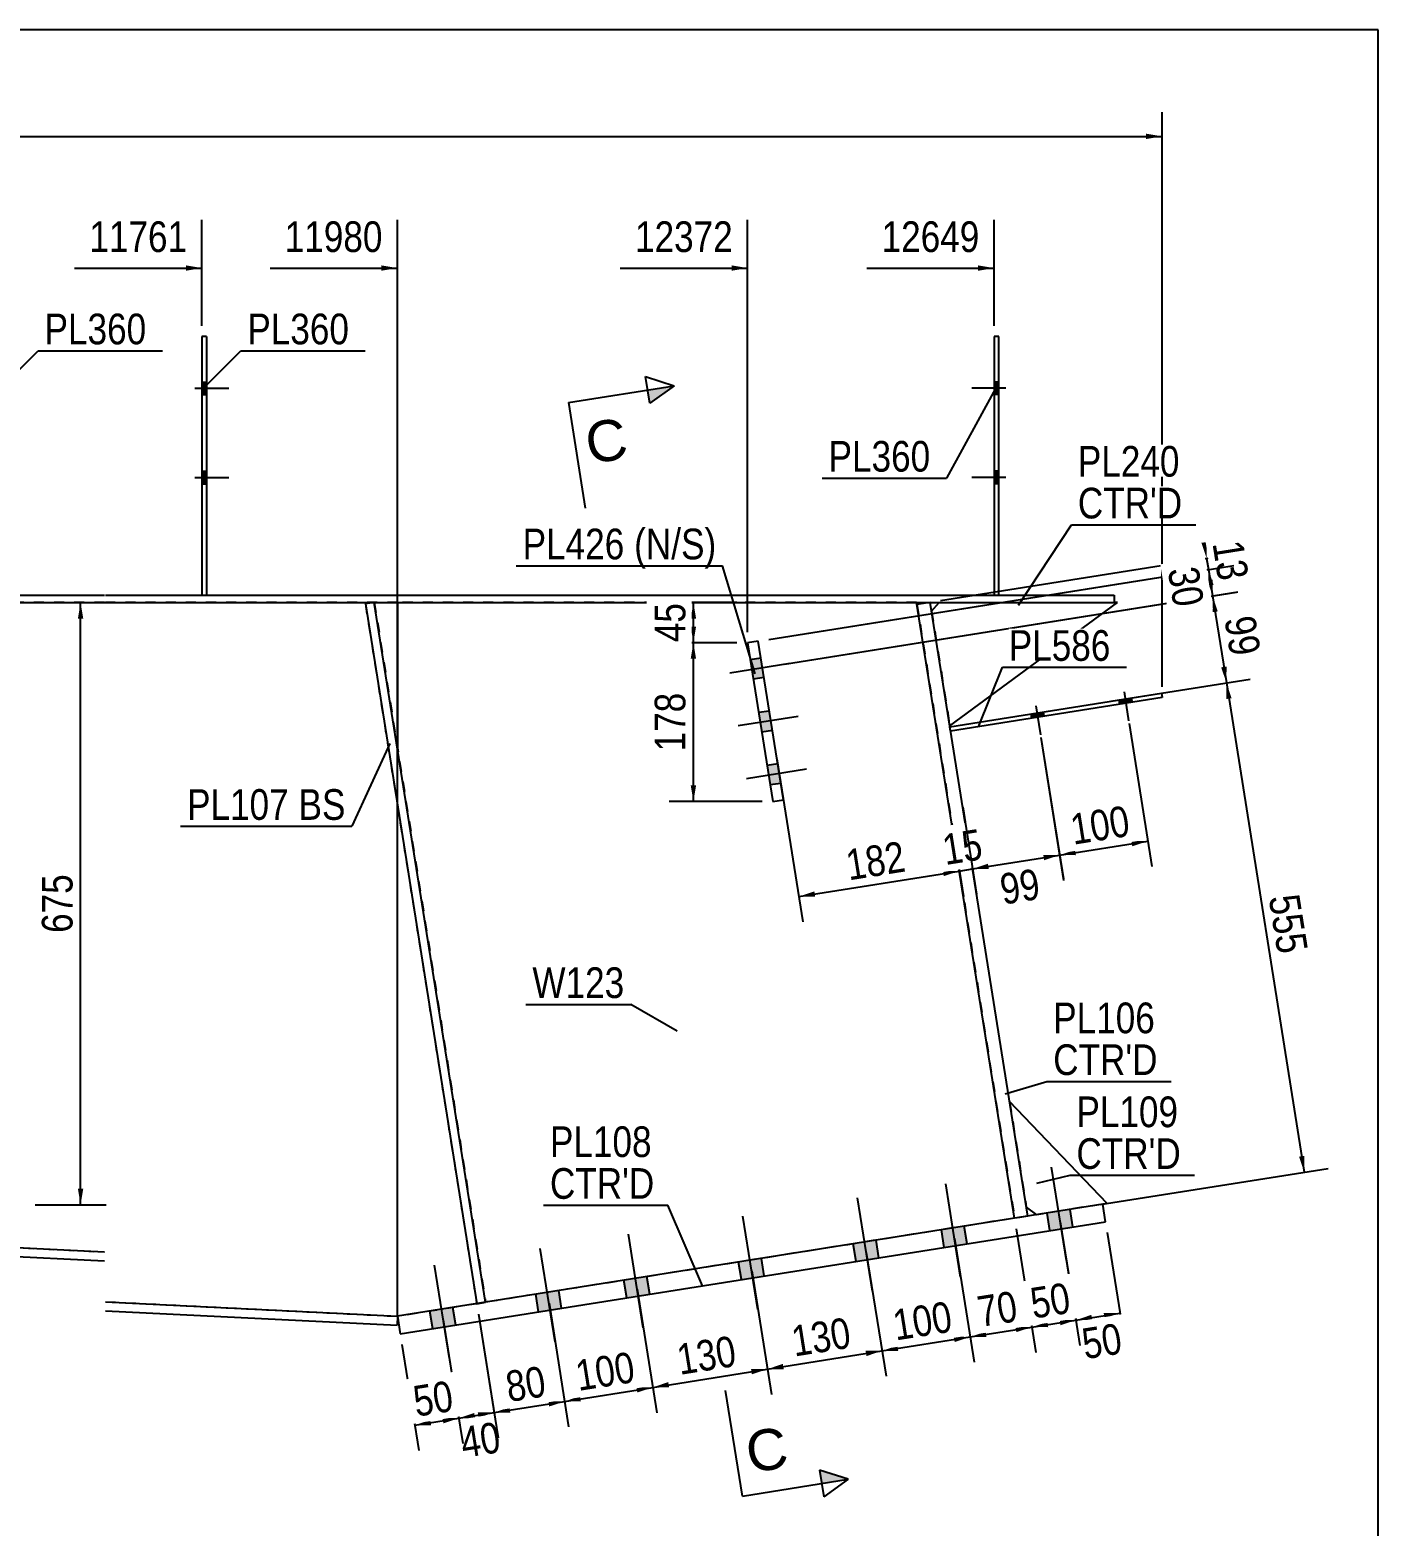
# Model space of a CAD drawing. Header units: millimetres. Extents: x -1026 to -624, y -190 to 87.
# Drawn here: x -749.4 to -623.5, y -52.9 to 86.8 of the extents above; entities that cross this region are included whole.
import ezdxf

# ---------------------------------------------------------------- set-up
doc = ezdxf.new("R2010")
doc.units = ezdxf.units.MM
doc.linetypes.add('DXK_LINE_DOT1', pattern=[1.8814, 0.9407, -0.9407])
doc.styles.add('Arial', font='ARIAL.TTF', dxfattribs={"height": 0.2})
doc.styles.add('Arial Narrow', font='ARIALN.TTF', dxfattribs={"height": 0.2})

# ---------------------------------------------------------------- blocks, each defined once
blk = doc.blocks.new('Unknown-624476444-1210')
at = {"color": 5, "linetype": 'Continuous'}
for p, q in [((-623.51, 86.8), (-1023.51, 86.8)), ((-623.51, -190.2), (-623.51, 86.8))]:
    blk.add_line(p, q, dxfattribs=at)
blk = doc.blocks.new('Part-624476444-1689 - 1666')
at = {"color": 2, "linetype": 'Continuous'}
for p, q in [((-769.68, 34), (-761.34, 34)), ((-769.68, 34), (-769.68, 33.33)), ((-761.24, 34), (-742.41, 34)), ((-742.31, 34), (-648.14, 34)), ((-648.14, 34), (-648.14, 33.33)), ((-769.68, 33.33), (-761.34, 33.33)), ((-761.24, 33.33), (-742.41, 33.33)), ((-742.31, 33.33), (-648.14, 33.33))]:
    blk.add_line(p, q, dxfattribs=at)
blk = doc.blocks.new('Part-624476444-2057 - 1666')
at = {"color": 2, "linetype": 'Continuous'}
for p, q in [((-732.89, 58.17), (-733.31, 58.17)), ((-733.31, 58.17), (-733.31, 34)), ((-732.89, 58.17), (-732.89, 34))]:
    blk.add_line(p, q, dxfattribs=at)
at = {"color": 7, "linetype": 'DXK_LINE_DOT1'}
blk.add_line((-733.31, 34), (-732.89, 34), dxfattribs=at)
blk = doc.blocks.new('Part-624476444-1738 - 1666')
at = {"color": 2, "linetype": 'Continuous'}
for p, q in [((-796.03, 33.33), (-796.03, -20.83)), ((-715.06, 33.33), (-715.06, 19.73)), ((-715.06, -33.33), (-715.06, 14.42))]:
    blk.add_line(p, q, dxfattribs=at)
at = {"color": 7, "linetype": 'DXK_LINE_DOT1'}
for p, q in [((-778.11, 33.33), (-796.03, 33.33)), ((-761.34, 33.33), (-778.01, 33.33)), ((-742.41, 33.33), (-761.24, 33.33)), ((-715.06, 33.33), (-742.31, 33.33)), ((-715.06, 14.42), (-715.06, 33.33)), ((-796.03, -20.83), (-778.11, -21.73)), ((-778.01, -22.84), (-761.34, -23.67)), ((-761.24, -26.38), (-742.41, -27.32)), ((-742.31, -31.97), (-715.06, -33.33))]:
    blk.add_line(p, q, dxfattribs=at)
blk = doc.blocks.new('Part-624476444-2052 - 1666')
at = {"color": 2, "linetype": 'Continuous'}
for p, q in [((-658.93, 58.17), (-659.35, 58.17)), ((-659.35, 58.17), (-659.35, 34)), ((-658.93, 34), (-658.93, 58.17))]:
    blk.add_line(p, q, dxfattribs=at)
at = {"color": 7, "linetype": 'DXK_LINE_DOT1'}
blk.add_line((-659.35, 34), (-658.93, 34), dxfattribs=at)
blk = doc.blocks.new('Part-624476444-1809 - 1666')
at = {"color": 2, "linetype": 'Continuous'}
for p, q in [((-804.48, -20.83), (-812.82, -20.83)), ((-812.82, -20.83), (-812.82, -21.67)), ((-796.03, -20.83), (-804.38, -20.83)), ((-796.03, -20.83), (-778.11, -21.73)), ((-812.82, -21.67), (-804.48, -21.67)), ((-804.38, -21.67), (-796.05, -21.67)), ((-796.05, -21.67), (-778.11, -22.56)), ((-778.01, -22.84), (-761.34, -23.67)), ((-778.01, -23.67), (-761.34, -24.51)), ((-761.24, -26.38), (-742.41, -27.32)), ((-761.24, -27.21), (-742.41, -28.16)), ((-742.31, -31.97), (-715.06, -33.33)), ((-742.31, -32.81), (-715.1, -34.17)), ((-715.06, -33.33), (-715.1, -34.17))]:
    blk.add_line(p, q, dxfattribs=at)
blk = doc.blocks.new('Part-624476444-2133 - 1666')
at = {"color": 2, "linetype": 'Continuous'}
for p, q in [((-681.38, 29.72), (-682.37, 29.57)), ((-682.37, 29.57), (-680.01, 14.75)), ((-679.02, 14.91), (-681.38, 29.72)), ((-680.01, 14.75), (-679.02, 14.91))]:
    blk.add_line(p, q, dxfattribs=at)
blk = doc.blocks.new('Part-624476444-1884 - 1666')
at = {"color": 2, "linetype": 'Continuous'}
for p, q in [((-666.57, 33.17), (-665.53, 33.33)), ((-657.45, -24.17), (-666.57, 33.17)), ((-656.22, -23.98), (-665.33, 33.33))]:
    blk.add_line(p, q, dxfattribs=at)
at = {"color": 7, "linetype": 'DXK_LINE_DOT1'}
for p, q in [((-665.53, 33.33), (-665.34, 33.37)), ((-665.34, 33.37), (-665.33, 33.33)), ((-656.22, -23.98), (-657.45, -24.17))]:
    blk.add_line(p, q, dxfattribs=at)
blk = doc.blocks.new('Part-624476444-1906 - 1666')
at = {"color": 2, "linetype": 'Continuous'}
for p, q in [((-717.22, 33.33), (-718.05, 33.2)), ((-718.05, 33.2), (-707.65, -32.16)), ((-706.83, -32.02), (-717.22, 33.33))]:
    blk.add_line(p, q, dxfattribs=at)
at = {"color": 7, "linetype": 'DXK_LINE_DOT1'}
blk.add_line((-707.65, -32.16), (-706.83, -32.02), dxfattribs=at)
blk = doc.blocks.new('Part-624476444-1928 - 1666')
at = {"color": 7, "linetype": 'DXK_LINE_DOT1'}
for p, q in [((-717.22, 33.33), (-718.05, 33.2)), ((-718.05, 33.2), (-707.65, -32.16)), ((-717.22, 33.33), (-706.83, -32.02))]:
    blk.add_line(p, q, dxfattribs=at)
blk = doc.blocks.new('Part-624476444-1957 - 1666')
at = {"color": 2, "linetype": 'Continuous'}
for p, q in [((-665.2, 32.51), (-664.5, 33.33)), ((-663.5, 21.81), (-647.83, 33.33)), ((-647.83, 33.33), (-648.14, 33.33))]:
    blk.add_line(p, q, dxfattribs=at)
at = {"color": 7, "linetype": 'DXK_LINE_DOT1'}
for p, q in [((-665.2, 32.51), (-663.5, 21.81)), ((-664.5, 33.33), (-648.14, 33.33))]:
    blk.add_line(p, q, dxfattribs=at)
blk = doc.blocks.new('Part-624476444-2111 - 1666')
at = {"color": 2, "linetype": 'Continuous'}
for p, q in [((-663.48, 21.72), (-643.73, 24.86)), ((-643.67, 24.45), (-663.42, 21.31)), ((-643.73, 24.86), (-643.67, 24.45))]:
    blk.add_line(p, q, dxfattribs=at)
at = {"color": 7, "linetype": 'DXK_LINE_DOT1'}
blk.add_line((-663.42, 21.31), (-663.48, 21.72), dxfattribs=at)
blk = doc.blocks.new('Part-624476444-1986 - 1666')
at = {"color": 2, "linetype": 'Continuous'}
for p, q in [((-649.22, -22.86), (-715.06, -33.33)), ((-648.96, -24.51), (-649.22, -22.86)), ((-714.8, -34.98), (-648.96, -24.51)), ((-715.06, -33.33), (-714.8, -34.98))]:
    blk.add_line(p, q, dxfattribs=at)
blk = doc.blocks.new('Part-624476444-2015 - 1666')
at = {"color": 2, "linetype": 'Continuous'}
for p, q in [((-648.81, -22.8), (-657.92, -13.28)), ((-656.35, -23.15), (-655.39, -23.85)), ((-648.81, -22.8), (-649.22, -22.86))]:
    blk.add_line(p, q, dxfattribs=at)
at = {"color": 7, "linetype": 'DXK_LINE_DOT1'}
for p, q in [((-657.92, -13.28), (-656.35, -23.15)), ((-649.22, -22.86), (-655.39, -23.85))]:
    blk.add_line(p, q, dxfattribs=at)
blk = doc.blocks.new('Part-624476444-2295 - 1666')
at = {"color": 2, "linetype": 'Continuous'}
for p, q in [((-715.06, 33.33), (-715.06, 19.73)), ((-666.57, 33.17), (-666.6, 33.33)), ((-715.06, -33.33), (-715.06, 14.42))]:
    blk.add_line(p, q, dxfattribs=at)
at = {"color": 7, "linetype": 'DXK_LINE_DOT1'}
for p, q in [((-666.6, 33.33), (-715.06, 33.33)), ((-666.57, 33.17), (-657.45, -24.17)), ((-657.45, -24.17), (-706.83, -32.02)), ((-707.65, -32.16), (-715.06, -33.33))]:
    blk.add_line(p, q, dxfattribs=at)
blk = doc.blocks.new('Bolt-624476444-2296 - 1666')
at = {"linetype": 'Continuous'}
for points in [[(-652.27, -23.35), (-654.41, -23.69), (-654.15, -25.33), (-652.01, -24.99)], [(-652.27, -23.35), (-654.41, -23.69), (-654.15, -25.33), (-652.01, -24.99)], [(-662.14, -24.92), (-664.28, -25.26), (-664.02, -26.9), (-661.88, -26.56)], [(-662.14, -24.92), (-664.28, -25.26), (-664.02, -26.9), (-661.88, -26.56)], [(-670.37, -26.23), (-672.51, -26.57), (-672.25, -28.21), (-670.11, -27.87)], [(-670.37, -26.23), (-672.51, -26.57), (-672.25, -28.21), (-670.11, -27.87)], [(-681.07, -27.93), (-683.21, -28.27), (-682.95, -29.91), (-680.81, -29.57)], [(-681.07, -27.93), (-683.21, -28.27), (-682.95, -29.91), (-680.81, -29.57)], [(-691.77, -29.63), (-693.91, -29.97), (-693.65, -31.62), (-691.51, -31.28)], [(-691.77, -29.63), (-693.91, -29.97), (-693.65, -31.62), (-691.51, -31.28)], [(-700, -30.94), (-702.14, -31.28), (-701.88, -32.92), (-699.74, -32.58)], [(-700, -30.94), (-702.14, -31.28), (-701.88, -32.92), (-699.74, -32.58)], [(-709.88, -32.51), (-712.02, -32.85), (-711.75, -34.5), (-709.61, -34.15)], [(-709.88, -32.51), (-712.02, -32.85), (-711.75, -34.5), (-709.61, -34.15)]]:
    blk.add_hatch(color=3, dxfattribs=at).paths.add_polyline_path(points)
at = {"color": 3, "linetype": 'Continuous'}
for p, q in [((-652.61, -28.12), (-653.99, -19.4)), ((-652.61, -28.12), (-653.99, -19.4)), ((-670.71, -31), (-672.1, -22.28)), ((-670.71, -31), (-672.1, -22.28)), ((-662.48, -29.69), (-663.87, -20.97)), ((-662.48, -29.69), (-663.87, -20.97)), ((-654.15, -25.33), (-654.41, -23.69)), ((-654.15, -25.33), (-654.41, -23.69)), ((-652.01, -24.99), (-652.27, -23.35)), ((-652.01, -24.99), (-652.27, -23.35)), ((-681.41, -32.7), (-682.8, -23.98)), ((-681.41, -32.7), (-682.8, -23.98)), ((-661.88, -26.56), (-662.14, -24.92)), ((-661.88, -26.56), (-662.14, -24.92)), ((-692.11, -34.4), (-693.49, -25.68)), ((-692.11, -34.4), (-693.49, -25.68)), ((-670.11, -27.87), (-670.37, -26.23)), ((-670.11, -27.87), (-670.37, -26.23)), ((-664.02, -26.9), (-664.28, -25.26)), ((-664.02, -26.9), (-664.28, -25.26)), ((-700.34, -35.71), (-701.72, -26.99)), ((-700.34, -35.71), (-701.72, -26.99)), ((-680.81, -29.57), (-681.07, -27.93)), ((-680.81, -29.57), (-681.07, -27.93)), ((-672.25, -28.21), (-672.51, -26.57)), ((-672.25, -28.21), (-672.51, -26.57)), ((-710.21, -37.28), (-711.6, -28.56)), ((-710.21, -37.28), (-711.6, -28.56)), ((-682.95, -29.91), (-683.21, -28.27)), ((-682.95, -29.91), (-683.21, -28.27)), ((-693.65, -31.62), (-693.91, -29.97)), ((-693.65, -31.62), (-693.91, -29.97)), ((-691.51, -31.28), (-691.77, -29.63)), ((-691.51, -31.28), (-691.77, -29.63)), ((-701.88, -32.92), (-702.14, -31.28)), ((-701.88, -32.92), (-702.14, -31.28)), ((-699.74, -32.58), (-700, -30.94)), ((-699.74, -32.58), (-700, -30.94)), ((-711.75, -34.5), (-712.02, -32.85)), ((-711.75, -34.5), (-712.02, -32.85)), ((-709.61, -34.15), (-709.88, -32.51)), ((-709.61, -34.15), (-709.88, -32.51))]:
    blk.add_line(p, q, dxfattribs=at)
blk = doc.blocks.new('Bolt-624476444-2301 - 1666')
at = {"linetype": 'Continuous'}
for points in [[(-732.89, 52.75), (-732.89, 53.91), (-733.31, 53.91), (-733.31, 52.75)], [(-732.89, 52.75), (-732.89, 53.91), (-733.31, 53.91), (-733.31, 52.75)], [(-732.89, 44.41), (-732.89, 45.58), (-733.31, 45.58), (-733.31, 44.41)], [(-732.89, 44.41), (-732.89, 45.58), (-733.31, 45.58), (-733.31, 44.41)]]:
    blk.add_hatch(color=3, dxfattribs=at).paths.add_polyline_path(points)
at = {"color": 3, "linetype": 'Continuous'}
for p, q in [((-733.98, 53.33), (-730.81, 53.33)), ((-733.98, 53.33), (-730.81, 53.33)), ((-733.31, 53.91), (-732.89, 53.91)), ((-733.31, 53.91), (-732.89, 53.91)), ((-733.31, 52.75), (-732.89, 52.75)), ((-733.31, 52.75), (-732.89, 52.75)), ((-733.98, 45), (-730.81, 45)), ((-733.98, 45), (-730.81, 45)), ((-733.31, 45.58), (-732.89, 45.58)), ((-733.31, 45.58), (-732.89, 45.58)), ((-733.31, 44.41), (-732.89, 44.41)), ((-733.31, 44.41), (-732.89, 44.41))]:
    blk.add_line(p, q, dxfattribs=at)
blk = doc.blocks.new('Bolt-624476444-2305 - 1666')
at = {"linetype": 'Continuous'}
for points in [[(-647.64, 23.82), (-646.48, 24), (-646.55, 24.42), (-647.7, 24.23)], [(-647.64, 23.82), (-646.48, 24), (-646.55, 24.42), (-647.7, 24.23)], [(-655.87, 22.51), (-654.71, 22.7), (-654.78, 23.11), (-655.93, 22.92)], [(-655.87, 22.51), (-654.71, 22.7), (-654.78, 23.11), (-655.93, 22.92)]]:
    blk.add_hatch(color=3, dxfattribs=at).paths.add_polyline_path(points)
at = {"color": 3, "linetype": 'Continuous'}
for p, q in [((-647.7, 24.23), (-647.64, 23.82)), ((-647.7, 24.23), (-647.64, 23.82)), ((-647.23, 24.98), (-646.8, 22.27)), ((-647.23, 24.98), (-646.8, 22.27)), ((-646.55, 24.42), (-646.48, 24)), ((-646.55, 24.42), (-646.48, 24)), ((-655.93, 22.92), (-655.87, 22.51)), ((-655.93, 22.92), (-655.87, 22.51)), ((-655.46, 23.67), (-655.03, 20.96)), ((-655.46, 23.67), (-655.03, 20.96)), ((-654.78, 23.11), (-654.71, 22.7)), ((-654.78, 23.11), (-654.71, 22.7))]:
    blk.add_line(p, q, dxfattribs=at)
blk = doc.blocks.new('Bolt-624476444-2306 - 1666')
at = {"linetype": 'Continuous'}
for points in [[(-682.12, 28), (-681.83, 26.19), (-680.84, 26.35), (-681.13, 28.16)], [(-681.33, 23.07), (-681.05, 21.26), (-680.06, 21.41), (-680.35, 23.22)], [(-680.55, 18.13), (-680.26, 16.32), (-679.27, 16.47), (-679.56, 18.29)]]:
    blk.add_hatch(color=3, dxfattribs=at).paths.add_polyline_path(points)
at = {"color": 3, "linetype": 'Continuous'}
for p, q in [((-682.12, 28), (-681.13, 28.16)), ((-684.03, 26.77), (-678.44, 27.66)), ((-681.83, 26.19), (-680.84, 26.35)), ((-683.25, 21.83), (-677.65, 22.72)), ((-681.33, 23.07), (-680.35, 23.22)), ((-681.05, 21.26), (-680.06, 21.41)), ((-680.55, 18.13), (-679.56, 18.29)), ((-682.46, 16.9), (-676.87, 17.79)), ((-680.26, 16.32), (-679.27, 16.47))]:
    blk.add_line(p, q, dxfattribs=at)
blk = doc.blocks.new('Bolt-624476444-6395 - 1666')
at = {"linetype": 'Continuous'}
for points in [[(-658.93, 52.75), (-658.93, 53.91), (-659.35, 53.91), (-659.35, 52.75)], [(-658.93, 52.75), (-658.93, 53.91), (-659.35, 53.91), (-659.35, 52.75)], [(-658.93, 44.41), (-658.93, 45.58), (-659.35, 45.58), (-659.35, 44.41)], [(-658.93, 44.41), (-658.93, 45.58), (-659.35, 45.58), (-659.35, 44.41)]]:
    blk.add_hatch(color=3, dxfattribs=at).paths.add_polyline_path(points)
at = {"color": 3, "linetype": 'Continuous'}
for p, q in [((-658.26, 53.33), (-661.43, 53.33)), ((-658.26, 53.33), (-661.43, 53.33)), ((-658.93, 53.91), (-659.35, 53.91)), ((-658.93, 53.91), (-659.35, 53.91)), ((-658.93, 52.75), (-659.35, 52.75)), ((-658.93, 52.75), (-659.35, 52.75)), ((-658.26, 45), (-661.43, 45)), ((-658.26, 45), (-661.43, 45)), ((-658.93, 45.58), (-659.35, 45.58)), ((-658.93, 45.58), (-659.35, 45.58)), ((-658.93, 44.41), (-659.35, 44.41)), ((-658.93, 44.41), (-659.35, 44.41))]:
    blk.add_line(p, q, dxfattribs=at)
blk = doc.blocks.new('StraightDimension-624476444-2695 - 1666')
at = {"linetype": 'Continuous'}
for points in [[(-650.2, -33.7), (-651.72, -33.69), (-650.28, -33.2)], [(-649.13, -33.02), (-647.61, -33.03), (-649.05, -33.51)]]:
    blk.add_hatch(color=7, dxfattribs=at).paths.add_polyline_path(points)
at = {"color": 7, "linetype": 'Continuous'}
for p, q in [((-653.18, -24.51), (-651.37, -35.91)), ((-648.8, -25.5), (-647.25, -35.25)), ((-651.72, -33.69), (-647.61, -33.03))]:
    blk.add_line(p, q, dxfattribs=at)
at = {"color": 0}
blk.add_wipeout([(-646.58, -37.27), (-647.24, -33.12), (-652.04, -33.89), (-651.38, -38.04)], dxfattribs=at)
at = {"color": 3, "style": 'Arial Narrow'}
blk.add_text('50', height=2.863, rotation=9.0355, dxfattribs=at).set_placement((-650.88, -37.35))
blk = doc.blocks.new('StraightDimension-624476444-7688 - 1666')
at = {"linetype": 'Continuous'}
for points in [[(-664.13, 8.26), (-662.61, 8.25), (-664.05, 7.77)], [(-676.07, 5.86), (-677.59, 5.87), (-676.14, 6.35)]]:
    blk.add_hatch(color=7, dxfattribs=at).paths.add_polyline_path(points)
at = {"color": 7, "linetype": 'Continuous'}
for p, q in [((-679.63, 18.72), (-677.21, 3.5)), ((-663.32, 12.73), (-662.23, 5.88)), ((-677.59, 5.87), (-662.61, 8.25))]:
    blk.add_line(p, q, dxfattribs=at)
at = {"color": 0}
blk.add_wipeout([(-666.82, 7.73), (-667.48, 11.88), (-674.08, 10.83), (-673.42, 6.68)], dxfattribs=at)
at = {"color": 3, "style": 'Arial Narrow'}
blk.add_text('182', height=2.863, rotation=9.0355, dxfattribs=at).set_placement((-672.92, 7.37))
blk = doc.blocks.new('StraightDimension-624476444-2391 - 1666')
at = {"linetype": 'Continuous'}
blk.add_hatch(color=7, dxfattribs=at).paths.add_polyline_path([(-683.87, 64.81), (-682.37, 64.56), (-683.87, 64.31)])
at = {"color": 7, "linetype": 'Continuous'}
for p, q in [((-682.37, 30.57), (-682.37, 69.06)), ((-694.26, 64.56), (-682.37, 64.56))]:
    blk.add_line(p, q, dxfattribs=at)
at = {"color": 0}
blk.add_wipeout([(-683.14, 65.46), (-683.14, 69.66), (-693.48, 69.66), (-693.48, 65.46)], dxfattribs=at)
at = {"color": 3, "style": 'Arial Narrow'}
blk.add_text('12372', height=2.863, dxfattribs=at).set_placement((-692.88, 66.06))
blk = doc.blocks.new('StraightDimension-624476444-7687 - 1666')
at = {"linetype": 'Continuous'}
for points in [[(-659.85, 8.43), (-661.37, 8.45), (-659.93, 8.93)], [(-664.13, 8.26), (-662.61, 8.25), (-664.05, 7.77)]]:
    blk.add_hatch(color=7, dxfattribs=at).paths.add_polyline_path(points)
at = {"color": 7, "linetype": 'Continuous'}
for p, q in [((-662.29, 14.24), (-661, 6.08)), ((-663.32, 12.73), (-662.23, 5.88)), ((-662.61, 8.25), (-661.37, 8.45))]:
    blk.add_line(p, q, dxfattribs=at)
at = {"color": 0}
blk.add_wipeout([(-659.62, 8.88), (-660.28, 13.03), (-665.07, 12.26), (-664.41, 8.11)], dxfattribs=at)
at = {"color": 3, "style": 'Arial Narrow'}
blk.add_text('15', height=2.863, rotation=9.0355, dxfattribs=at).set_placement((-663.91, 8.8))
blk = doc.blocks.new('StraightDimension-624476444-2708 - 1666')
at = {"linetype": 'Continuous'}
for points in [[(-682.05, -38.25), (-680.53, -38.27), (-681.97, -38.75)], [(-689.7, -39.98), (-691.22, -39.97), (-689.78, -39.48)]]:
    blk.add_hatch(color=7, dxfattribs=at).paths.add_polyline_path(points)
at = {"color": 7, "linetype": 'Continuous'}
for p, q in [((-681.98, -29.09), (-680.15, -40.64)), ((-692.68, -30.79), (-690.85, -42.34)), ((-691.22, -39.97), (-680.53, -38.27))]:
    blk.add_line(p, q, dxfattribs=at)
at = {"color": 0}
blk.add_wipeout([(-682.6, -38.44), (-683.26, -34.3), (-689.86, -35.35), (-689.2, -39.49)], dxfattribs=at)
at = {"color": 3, "style": 'Arial Narrow'}
blk.add_text('130', height=2.863, rotation=9.0355, dxfattribs=at).set_placement((-688.7, -38.81))
blk = doc.blocks.new('StraightDimension-624476444-7721 - 1666')
at = {"linetype": 'Continuous'}
blk.add_hatch(color=7, dxfattribs=at).paths.add_polyline_path([(-645.17, 77.11), (-643.67, 76.86), (-645.17, 76.61)])
at = {"color": 7, "linetype": 'Continuous'}
for p, q in [((-643.67, 25.45), (-643.67, 79.11)), ((-1000, 76.86), (-643.67, 76.86))]:
    blk.add_line(p, q, dxfattribs=at)
blk = doc.blocks.new('StraightDimension-624476444-7685 - 1666')
at = {"linetype": 'Continuous'}
for points in [[(-651.72, 9.73), (-653.24, 9.74), (-651.8, 10.22)], [(-646.54, 11.06), (-645.01, 11.05), (-646.46, 10.56)]]:
    blk.add_hatch(color=7, dxfattribs=at).paths.add_polyline_path(points)
at = {"color": 7, "linetype": 'Continuous'}
for p, q in [((-646.76, 22.04), (-644.64, 8.68)), ((-654.99, 20.73), (-652.87, 7.37)), ((-653.24, 9.74), (-645.01, 11.05))]:
    blk.add_line(p, q, dxfattribs=at)
at = {"color": 0}
blk.add_wipeout([(-645.85, 11.07), (-646.51, 15.21), (-653.11, 14.16), (-652.45, 10.02)], dxfattribs=at)
at = {"color": 3, "style": 'Arial Narrow'}
blk.add_text('100', height=2.863, rotation=9.0355, dxfattribs=at).set_placement((-651.96, 10.7))
blk = doc.blocks.new('StraightDimension-624476444-7341 - 1666')
at = {"linetype": 'Continuous'}
for points in [[(-639.51, 38.97), (-639.52, 37.45), (-640, 38.9)], [(-639.37, 34.89), (-639.35, 36.41), (-638.87, 34.97)]]:
    blk.add_hatch(color=7, dxfattribs=at).paths.add_polyline_path(points)
at = {"color": 7, "linetype": 'Continuous'}
for p, q in [((-664.35, 33.51), (-637.3, 37.81)), ((-680.39, 29.88), (-637.13, 36.76)), ((-639.52, 37.45), (-639.35, 36.41))]:
    blk.add_line(p, q, dxfattribs=at)
at = {"color": 0}
blk.add_wipeout([(-638.91, 34.56), (-634.76, 35.22), (-635.52, 40.01), (-639.67, 39.35)], dxfattribs=at)
at = {"color": 3, "style": 'Arial Narrow'}
blk.add_text('13', height=2.863, rotation=-80.9647, dxfattribs=at).set_placement((-638.98, 38.85))
blk = doc.blocks.new('StraightDimension-624476444-7339 - 1666')
at = {"linetype": 'Continuous'}
for points in [[(-638.97, 32.42), (-638.96, 33.94), (-638.48, 32.5)], [(-637.66, 27.35), (-637.67, 25.83), (-638.16, 27.27)]]:
    blk.add_hatch(color=7, dxfattribs=at).paths.add_polyline_path(points)
at = {"color": 7, "linetype": 'Continuous'}
for p, q in [((-678.93, 27.58), (-636.74, 34.29)), ((-638.96, 33.94), (-637.67, 25.83)), ((-648.46, 24.11), (-635.45, 26.18))]:
    blk.add_line(p, q, dxfattribs=at)
at = {"color": 0}
blk.add_wipeout([(-637.79, 27.51), (-633.64, 28.17), (-634.4, 32.96), (-638.55, 32.3)], dxfattribs=at)
at = {"color": 3, "style": 'Arial Narrow'}
blk.add_text('99', height=2.863, rotation=-80.9647, dxfattribs=at).set_placement((-637.86, 31.81))
blk = doc.blocks.new('StraightDimension-624476444-2390 - 1666')
at = {"linetype": 'Continuous'}
blk.add_hatch(color=7, dxfattribs=at).paths.add_polyline_path([(-660.85, 64.81), (-659.35, 64.56), (-660.85, 64.31)])
at = {"color": 7, "linetype": 'Continuous'}
for p, q in [((-659.35, 59.17), (-659.35, 69.06)), ((-671.24, 64.56), (-659.35, 64.56))]:
    blk.add_line(p, q, dxfattribs=at)
at = {"color": 0}
blk.add_wipeout([(-660.12, 65.46), (-660.12, 69.66), (-670.46, 69.66), (-670.46, 65.46)], dxfattribs=at)
at = {"color": 3, "style": 'Arial Narrow'}
blk.add_text('12649', height=2.863, dxfattribs=at).set_placement((-669.86, 66.06))
blk = doc.blocks.new('StraightDimension-624476444-2392 - 1666')
at = {"linetype": 'Continuous'}
blk.add_hatch(color=7, dxfattribs=at).paths.add_polyline_path([(-716.56, 64.81), (-715.06, 64.56), (-716.56, 64.31)])
at = {"color": 7, "linetype": 'Continuous'}
for p, q in [((-715.06, -32.33), (-715.06, 69.06)), ((-726.95, 64.56), (-715.06, 64.56))]:
    blk.add_line(p, q, dxfattribs=at)
at = {"color": 0}
blk.add_wipeout([(-715.84, 65.46), (-715.84, 69.66), (-726.18, 69.66), (-726.18, 65.46)], dxfattribs=at)
at = {"color": 3, "style": 'Arial Narrow'}
blk.add_text('11980', height=2.863, dxfattribs=at).set_placement((-725.58, 66.06))
blk = doc.blocks.new('StraightDimension-624476444-2393 - 1666')
at = {"linetype": 'Continuous'}
blk.add_hatch(color=7, dxfattribs=at).paths.add_polyline_path([(-734.81, 64.81), (-733.31, 64.56), (-734.81, 64.31)])
at = {"color": 7, "linetype": 'Continuous'}
for p, q in [((-733.31, 59.17), (-733.31, 69.06)), ((-745.2, 64.56), (-733.31, 64.56))]:
    blk.add_line(p, q, dxfattribs=at)
at = {"color": 0}
blk.add_wipeout([(-734.08, 65.46), (-734.08, 69.66), (-744.42, 69.66), (-744.42, 65.46)], dxfattribs=at)
at = {"color": 3, "style": 'Arial Narrow'}
blk.add_text('11761', height=2.863, dxfattribs=at).set_placement((-743.82, 66.06))
blk = doc.blocks.new('StraightDimension-624476444-2563 - 1666')
at = {"linetype": 'Continuous'}
for points in [[(-744.89, 31.83), (-744.64, 33.33), (-744.39, 31.83)], [(-744.39, -21.42), (-744.64, -22.92), (-744.89, -21.42)]]:
    blk.add_hatch(color=7, dxfattribs=at).paths.add_polyline_path(points)
at = {"color": 7, "linetype": 'Continuous'}
for p, q in [((-747.56, 33.33), (-742.24, 33.33)), ((-744.64, -22.92), (-744.64, 33.33)), ((-748.89, -22.92), (-742.24, -22.92))]:
    blk.add_line(p, q, dxfattribs=at)
at = {"color": 0}
blk.add_wipeout([(-744.79, 8.55), (-748.99, 8.55), (-748.99, 1.87), (-744.79, 1.87)], dxfattribs=at)
at = {"color": 3, "style": 'Arial Narrow'}
blk.add_text('675', height=2.863, rotation=90.0002, dxfattribs=at).set_placement((-745.39, 2.47))
blk = doc.blocks.new('StraightDimension-624476444-2599 - 1666')
at = {"linetype": 'Continuous'}
for points in [[(-687.68, 28.07), (-687.43, 29.57), (-687.18, 28.07)], [(-687.18, 16.25), (-687.43, 14.75), (-687.68, 16.25)]]:
    blk.add_hatch(color=7, dxfattribs=at).paths.add_polyline_path(points)
at = {"color": 7, "linetype": 'Continuous'}
for p, q in [((-683.37, 29.57), (-689.68, 29.57)), ((-687.43, 14.75), (-687.43, 29.57)), ((-681.01, 14.75), (-689.68, 14.75))]:
    blk.add_line(p, q, dxfattribs=at)
at = {"color": 0}
blk.add_wipeout([(-687.58, 25.5), (-691.78, 25.5), (-691.78, 18.82), (-687.58, 18.82)], dxfattribs=at)
at = {"color": 3, "style": 'Arial Narrow'}
blk.add_text('178', height=2.863, rotation=90.0002, dxfattribs=at).set_placement((-688.18, 19.42))
blk = doc.blocks.new('StraightDimension-624476444-2609 - 1666')
at = {"linetype": 'Continuous'}
for points in [[(-687.68, 31.83), (-687.43, 33.33), (-687.18, 31.83)], [(-687.18, 31.07), (-687.43, 29.57), (-687.68, 31.07)]]:
    blk.add_hatch(color=7, dxfattribs=at).paths.add_polyline_path(points)
at = {"color": 7, "linetype": 'Continuous'}
for p, q in [((-683.37, 33.33), (-689.68, 33.33)), ((-687.43, 29.57), (-687.43, 33.33)), ((-683.37, 29.57), (-689.68, 29.57))]:
    blk.add_line(p, q, dxfattribs=at)
at = {"color": 0}
blk.add_wipeout([(-687.58, 33.88), (-691.78, 33.88), (-691.78, 29.02), (-687.58, 29.02)], dxfattribs=at)
at = {"color": 3, "style": 'Arial Narrow'}
blk.add_text('45', height=2.863, rotation=90.0002, dxfattribs=at).set_placement((-688.18, 29.62))
blk = doc.blocks.new('StraightDimension-624476444-2640 - 1666')
at = {"linetype": 'Continuous'}
for points in [[(-707.81, -42.86), (-709.33, -42.85), (-707.89, -42.36)], [(-707.56, -42.31), (-706.04, -42.32), (-707.48, -42.8)]]:
    blk.add_hatch(color=7, dxfattribs=at).paths.add_polyline_path(points)
at = {"color": 7, "linetype": 'Continuous'}
for p, q in [((-707.5, -33.14), (-705.68, -44.54)), ((-710.79, -33.67), (-708.98, -45.07)), ((-709.33, -42.85), (-706.04, -42.32))]:
    blk.add_line(p, q, dxfattribs=at)
at = {"color": 0}
blk.add_wipeout([(-704.6, -46.5), (-705.26, -42.35), (-710.06, -43.11), (-709.4, -47.26)], dxfattribs=at)
at = {"color": 3, "style": 'Arial Narrow'}
blk.add_text('40', height=2.863, rotation=9.0355, dxfattribs=at).set_placement((-708.9, -46.57))
blk = doc.blocks.new('StraightDimension-624476444-2658 - 1666')
at = {"linetype": 'Continuous'}
for points in [[(-711.92, -43.51), (-713.44, -43.5), (-712, -43.02)], [(-710.85, -42.83), (-709.33, -42.85), (-710.77, -43.33)]]:
    blk.add_hatch(color=7, dxfattribs=at).paths.add_polyline_path(points)
at = {"color": 7, "linetype": 'Continuous'}
for p, q in [((-710.79, -33.67), (-708.95, -45.22)), ((-714.64, -35.97), (-713.07, -45.87)), ((-713.44, -43.5), (-709.33, -42.85))]:
    blk.add_line(p, q, dxfattribs=at)
at = {"color": 0}
blk.add_wipeout([(-709.01, -42.64), (-709.67, -38.5), (-714.47, -39.26), (-713.81, -43.41)], dxfattribs=at)
at = {"color": 3, "style": 'Arial Narrow'}
blk.add_text('50', height=2.863, rotation=9.0355, dxfattribs=at).set_placement((-713.31, -42.72))
blk = doc.blocks.new('StraightDimension-624476444-2671 - 1666')
at = {"linetype": 'Continuous'}
for points in [[(-668.31, -36.58), (-669.83, -36.56), (-668.38, -36.08)], [(-663.12, -35.24), (-661.6, -35.26), (-663.04, -35.74)]]:
    blk.add_hatch(color=7, dxfattribs=at).paths.add_polyline_path(points)
at = {"color": 7, "linetype": 'Continuous'}
for p, q in [((-663.06, -26.08), (-661.22, -37.63)), ((-671.29, -27.38), (-669.45, -38.93)), ((-669.83, -36.56), (-661.6, -35.26))]:
    blk.add_line(p, q, dxfattribs=at)
at = {"color": 0}
blk.add_wipeout([(-662.43, -35.24), (-663.09, -31.09), (-669.69, -32.14), (-669.04, -36.29)], dxfattribs=at)
at = {"color": 3, "style": 'Arial Narrow'}
blk.add_text('100', height=2.863, rotation=9.0355, dxfattribs=at).set_placement((-668.54, -35.6))
blk = doc.blocks.new('StraightDimension-624476444-2677 - 1666')
at = {"linetype": 'Continuous'}
for points in [[(-660.08, -35.27), (-661.6, -35.26), (-660.15, -34.77)], [(-657.36, -34.33), (-655.84, -34.34), (-657.28, -34.82)]]:
    blk.add_hatch(color=7, dxfattribs=at).paths.add_polyline_path(points)
at = {"color": 7, "linetype": 'Continuous'}
for p, q in [((-663.06, -26.08), (-661.22, -37.63)), ((-657.29, -25.16), (-655.46, -36.71)), ((-661.6, -35.26), (-655.84, -34.34))]:
    blk.add_line(p, q, dxfattribs=at)
at = {"color": 0}
blk.add_wipeout([(-656.34, -34.27), (-657, -30.12), (-661.8, -30.88), (-661.14, -35.03)], dxfattribs=at)
at = {"color": 3, "style": 'Arial Narrow'}
blk.add_text('70', height=2.863, rotation=9.0355, dxfattribs=at).set_placement((-660.64, -34.34))
blk = doc.blocks.new('StraightDimension-624476444-2681 - 1666')
at = {"linetype": 'Continuous'}
for points in [[(-654.31, -34.35), (-655.84, -34.34), (-654.39, -33.86)], [(-653.24, -33.67), (-651.72, -33.69), (-653.16, -34.17)]]:
    blk.add_hatch(color=7, dxfattribs=at).paths.add_polyline_path(points)
at = {"color": 7, "linetype": 'Continuous'}
for p, q in [((-653.18, -24.51), (-651.34, -36.06)), ((-657.29, -25.16), (-655.46, -36.71)), ((-655.84, -34.34), (-651.72, -33.69))]:
    blk.add_line(p, q, dxfattribs=at)
at = {"color": 0}
blk.add_wipeout([(-651.4, -33.48), (-652.06, -29.33), (-656.86, -30.1), (-656.2, -34.25)], dxfattribs=at)
at = {"color": 3, "style": 'Arial Narrow'}
blk.add_text('50', height=2.863, rotation=9.0355, dxfattribs=at).set_placement((-655.7, -33.56))
blk = doc.blocks.new('StraightDimension-624476444-2717 - 1666')
at = {"linetype": 'Continuous'}
for points in [[(-671.35, -36.55), (-669.83, -36.56), (-671.27, -37.05)], [(-679, -38.28), (-680.53, -38.27), (-679.08, -37.78)]]:
    blk.add_hatch(color=7, dxfattribs=at).paths.add_polyline_path(points)
at = {"color": 7, "linetype": 'Continuous'}
for p, q in [((-671.29, -27.38), (-669.45, -38.93)), ((-681.98, -29.09), (-680.15, -40.64)), ((-680.53, -38.27), (-669.83, -36.56))]:
    blk.add_line(p, q, dxfattribs=at)
at = {"color": 0}
blk.add_wipeout([(-671.9, -36.74), (-672.56, -32.59), (-679.16, -33.64), (-678.5, -37.79)], dxfattribs=at)
at = {"color": 3, "style": 'Arial Narrow'}
blk.add_text('130', height=2.863, rotation=9.0355, dxfattribs=at).set_placement((-678, -37.1))
blk = doc.blocks.new('StraightDimension-624476444-2726 - 1666')
at = {"linetype": 'Continuous'}
for points in [[(-704.52, -42.33), (-706.04, -42.32), (-704.6, -41.84)], [(-700.97, -41.26), (-699.45, -41.28), (-700.9, -41.76)]]:
    blk.add_hatch(color=7, dxfattribs=at).paths.add_polyline_path(points)
at = {"color": 7, "linetype": 'Continuous'}
for p, q in [((-700.91, -32.1), (-699.08, -43.65)), ((-707.5, -33.14), (-705.66, -44.69)), ((-706.04, -42.32), (-699.45, -41.28))]:
    blk.add_line(p, q, dxfattribs=at)
at = {"color": 0}
blk.add_wipeout([(-700.37, -41.27), (-701.03, -37.12), (-705.83, -37.88), (-705.17, -42.03)], dxfattribs=at)
at = {"color": 3, "style": 'Arial Narrow'}
blk.add_text('80', height=2.863, rotation=9.0355, dxfattribs=at).set_placement((-704.67, -41.35))
blk = doc.blocks.new('StraightDimension-624476444-2739 - 1666')
at = {"linetype": 'Continuous'}
for points in [[(-692.74, -39.96), (-691.22, -39.97), (-692.67, -40.45)], [(-697.93, -41.29), (-699.45, -41.28), (-698.01, -40.79)]]:
    blk.add_hatch(color=7, dxfattribs=at).paths.add_polyline_path(points)
at = {"color": 7, "linetype": 'Continuous'}
for p, q in [((-700.91, -32.1), (-699.08, -43.65)), ((-692.68, -30.79), (-690.85, -42.34)), ((-699.45, -41.28), (-691.22, -39.97))]:
    blk.add_line(p, q, dxfattribs=at)
at = {"color": 0}
blk.add_wipeout([(-692.06, -39.95), (-692.72, -35.8), (-699.32, -36.85), (-698.66, -41)], dxfattribs=at)
at = {"color": 3, "style": 'Arial Narrow'}
blk.add_text('100', height=2.863, rotation=9.0355, dxfattribs=at).set_placement((-698.16, -40.31))
blk = doc.blocks.new('StraightDimension-624476444-7338 - 1666')
at = {"linetype": 'Continuous'}
for points in [[(-637.68, 24.31), (-637.67, 25.83), (-637.19, 24.39)], [(-630.39, -18.35), (-630.41, -19.87), (-630.89, -18.43)]]:
    blk.add_hatch(color=7, dxfattribs=at).paths.add_polyline_path(points)
at = {"color": 7, "linetype": 'Continuous'}
for p, q in [((-648.46, 24.11), (-635.45, 26.18)), ((-637.67, 25.83), (-630.41, -19.87)), ((-649.45, -22.9), (-628.18, -19.52))]:
    blk.add_line(p, q, dxfattribs=at)
at = {"color": 0}
blk.add_wipeout([(-633.37, -0.3), (-629.22, 0.36), (-630.27, 6.96), (-634.42, 6.3)], dxfattribs=at)
at = {"color": 3, "style": 'Arial Narrow'}
blk.add_text('555', height=2.863, rotation=-80.9647, dxfattribs=at).set_placement((-633.73, 5.8))
blk = doc.blocks.new('StraightDimension-624476444-7340 - 1666')
at = {"linetype": 'Continuous'}
for points in [[(-639.37, 34.89), (-639.35, 36.41), (-638.87, 34.97)], [(-638.95, 35.46), (-638.96, 33.94), (-639.44, 35.38)]]:
    blk.add_hatch(color=7, dxfattribs=at).paths.add_polyline_path(points)
at = {"color": 7, "linetype": 'Continuous'}
for p, q in [((-680.39, 29.88), (-636.98, 36.78)), ((-639.35, 36.41), (-638.96, 33.94)), ((-678.93, 27.58), (-636.59, 34.32))]:
    blk.add_line(p, q, dxfattribs=at)
at = {"color": 0}
blk.add_wipeout([(-643.07, 32.09), (-638.93, 32.75), (-639.69, 37.55), (-643.84, 36.89)], dxfattribs=at)
at = {"color": 3, "style": 'Arial Narrow'}
blk.add_text('30', height=2.863, rotation=-80.9647, dxfattribs=at).set_placement((-643.15, 36.39))
blk = doc.blocks.new('StraightDimension-624476444-7686 - 1666')
at = {"linetype": 'Continuous'}
for points in [[(-659.85, 8.43), (-661.37, 8.45), (-659.93, 8.93)], [(-654.77, 9.75), (-653.24, 9.74), (-654.69, 9.26)]]:
    blk.add_hatch(color=7, dxfattribs=at).paths.add_polyline_path(points)
at = {"color": 7, "linetype": 'Continuous'}
for p, q in [((-654.99, 20.73), (-652.89, 7.52)), ((-662.29, 14.24), (-661.02, 6.22)), ((-661.37, 8.45), (-653.24, 9.74))]:
    blk.add_line(p, q, dxfattribs=at)
at = {"color": 0}
blk.add_wipeout([(-654.23, 5.18), (-654.89, 9.33), (-659.68, 8.56), (-659.02, 4.42)], dxfattribs=at)
at = {"color": 3, "style": 'Arial Narrow'}
blk.add_text('99', height=2.863, rotation=9.0355, dxfattribs=at).set_placement((-658.53, 5.1))
blk = doc.blocks.new('Mark-624476444-2107 - 1666')
at = {"color": 0}
blk.add_wipeout([(-648.49, 27.88), (-648.49, 30.88), (-657.99, 30.88), (-657.99, 27.88)], dxfattribs=at)
blk.add_wipeout([(-648.49, 27.88), (-648.49, 30.88), (-657.99, 30.88), (-657.99, 27.88)], dxfattribs=at)
at = {"color": 7, "linetype": 'Continuous'}
for p, q in [((-660.81, 21.73), (-658.59, 27.28)), ((-658.59, 27.28), (-646.99, 27.28))]:
    blk.add_line(p, q, dxfattribs=at)
at = {"color": 3, "style": 'Arial Narrow'}
blk.add_text('PL586', height=2.863, dxfattribs=at).set_placement((-657.99, 27.88))
blk = doc.blocks.new('Mark-624476444-5982 - 1666')
at = {"color": 7, "linetype": 'Continuous'}
blk.add_line((-659.24, 53.31), (-663.8, 44.95), dxfattribs=at)
at = {"color": 0}
blk.add_wipeout([(-665.3, 45.55), (-665.3, 48.55), (-674.81, 48.55), (-674.81, 45.55)], dxfattribs=at)
blk.add_wipeout([(-665.3, 45.55), (-665.3, 48.55), (-674.81, 48.55), (-674.81, 45.55)], dxfattribs=at)
at = {"color": 7, "linetype": 'Continuous'}
blk.add_line((-675.41, 44.95), (-663.8, 44.95), dxfattribs=at)
at = {"color": 3, "style": 'Arial Narrow'}
blk.add_text('PL360', height=2.863, dxfattribs=at).set_placement((-674.81, 45.55))
blk = doc.blocks.new('Mark-624476444-1880 - 1666')
at = {"color": 0}
for points in [[(-644.33, -6.9), (-644.33, -3.9), (-653.84, -3.9), (-653.84, -6.9)], [(-644.08, -10.8), (-644.08, -7.8), (-653.84, -7.8), (-653.84, -10.8)]]:
    blk.add_wipeout(points, dxfattribs=at)
for points in [[(-644.33, -6.9), (-644.33, -3.9), (-653.84, -3.9), (-653.84, -6.9)], [(-644.08, -10.8), (-644.08, -7.8), (-653.84, -7.8), (-653.84, -10.8)]]:
    blk.add_wipeout(points, dxfattribs=at)
at = {"color": 7, "linetype": 'Continuous'}
for p, q in [((-658.33, -12.57), (-654.44, -11.4)), ((-654.44, -11.4), (-642.83, -11.4))]:
    blk.add_line(p, q, dxfattribs=at)
at = {"color": 3, "style": 'Arial Narrow'}
blk.add_text('PL106', height=2.863, dxfattribs=at).set_placement((-653.84, -6.9))
at = {"color": 1, "style": 'Arial Narrow'}
blk.add_text("CTR'D", height=2.863, dxfattribs=at).set_placement((-653.84, -10.8))
blk = doc.blocks.new('Mark-624476444-1953 - 1666')
at = {"color": 0}
for points in [[(-642.04, 45.08), (-642.04, 48.08), (-651.54, 48.08), (-651.54, 45.08)], [(-641.78, 41.18), (-641.78, 44.18), (-651.54, 44.18), (-651.54, 41.18)]]:
    blk.add_wipeout(points, dxfattribs=at)
for points in [[(-642.04, 45.08), (-642.04, 48.08), (-651.54, 48.08), (-651.54, 45.08)], [(-641.78, 41.18), (-641.78, 44.18), (-651.54, 44.18), (-651.54, 41.18)]]:
    blk.add_wipeout(points, dxfattribs=at)
at = {"color": 7, "linetype": 'Continuous'}
for p, q in [((-657.08, 33.08), (-652.14, 40.58)), ((-652.14, 40.58), (-640.54, 40.58))]:
    blk.add_line(p, q, dxfattribs=at)
at = {"color": 3, "style": 'Arial Narrow'}
blk.add_text('PL240', height=2.863, dxfattribs=at).set_placement((-651.54, 45.08))
at = {"color": 1, "style": 'Arial Narrow'}
blk.add_text("CTR'D", height=2.863, dxfattribs=at).set_placement((-651.54, 41.18))
blk = doc.blocks.new('Mark-624476444-1982 - 1666')
at = {"color": 7, "linetype": 'Continuous'}
blk.add_line((-686.58, -30.49), (-689.81, -22.96), dxfattribs=at)
at = {"color": 0}
for points in [[(-691.31, -18.46), (-691.31, -15.46), (-700.82, -15.46), (-700.82, -18.46)], [(-691.06, -22.36), (-691.06, -19.36), (-700.82, -19.36), (-700.82, -22.36)]]:
    blk.add_wipeout(points, dxfattribs=at)
for points in [[(-691.31, -18.46), (-691.31, -15.46), (-700.82, -15.46), (-700.82, -18.46)], [(-691.06, -22.36), (-691.06, -19.36), (-700.82, -19.36), (-700.82, -22.36)]]:
    blk.add_wipeout(points, dxfattribs=at)
at = {"color": 7, "linetype": 'Continuous'}
blk.add_line((-701.42, -22.96), (-689.81, -22.96), dxfattribs=at)
at = {"color": 3, "style": 'Arial Narrow'}
blk.add_text('PL108', height=2.863, dxfattribs=at).set_placement((-700.82, -18.46))
at = {"color": 1, "style": 'Arial Narrow'}
blk.add_text("CTR'D", height=2.863, dxfattribs=at).set_placement((-700.82, -22.36))
blk = doc.blocks.new('Mark-624476444-2011 - 1666')
at = {"color": 0}
for points in [[(-642.16, -15.67), (-642.16, -12.67), (-651.67, -12.67), (-651.67, -15.67)], [(-641.91, -19.57), (-641.91, -16.57), (-651.67, -16.57), (-651.67, -19.57)]]:
    blk.add_wipeout(points, dxfattribs=at)
for points in [[(-642.16, -15.67), (-642.16, -12.67), (-651.67, -12.67), (-651.67, -15.67)], [(-641.91, -19.57), (-641.91, -16.57), (-651.67, -16.57), (-651.67, -19.57)]]:
    blk.add_wipeout(points, dxfattribs=at)
at = {"color": 7, "linetype": 'Continuous'}
for p, q in [((-655.38, -20.91), (-652.27, -20.17)), ((-652.27, -20.17), (-640.66, -20.17))]:
    blk.add_line(p, q, dxfattribs=at)
at = {"color": 3, "style": 'Arial Narrow'}
blk.add_text('PL109', height=2.863, dxfattribs=at).set_placement((-651.67, -15.67))
at = {"color": 1, "style": 'Arial Narrow'}
blk.add_text("CTR'D", height=2.863, dxfattribs=at).set_placement((-651.67, -19.57))
blk = doc.blocks.new('Mark-624476444-2053 - 1666')
at = {"color": 0}
blk.add_wipeout([(-719.56, 57.44), (-719.56, 60.44), (-729.07, 60.44), (-729.07, 57.44)], dxfattribs=at)
blk.add_wipeout([(-719.56, 57.44), (-719.56, 60.44), (-729.07, 60.44), (-729.07, 57.44)], dxfattribs=at)
at = {"color": 7, "linetype": 'Continuous'}
for p, q in [((-733.2, 53.31), (-729.67, 56.84)), ((-729.67, 56.84), (-718.06, 56.84))]:
    blk.add_line(p, q, dxfattribs=at)
at = {"color": 3, "style": 'Arial Narrow'}
blk.add_text('PL360', height=2.863, dxfattribs=at).set_placement((-729.07, 57.44))
blk = doc.blocks.new('Mark-624476444-2129 - 1666')
at = {"color": 0}
for points in [[(-693.86, 37.36), (-693.86, 40.36), (-703.37, 40.36), (-703.37, 37.36)], [(-685.3, 37.36), (-685.3, 40.36), (-692.96, 40.36), (-692.96, 37.36)]]:
    blk.add_wipeout(points, dxfattribs=at)
for points in [[(-693.86, 37.36), (-693.86, 40.36), (-703.37, 40.36), (-703.37, 37.36)], [(-685.3, 37.36), (-685.3, 40.36), (-692.96, 40.36), (-692.96, 37.36)]]:
    blk.add_wipeout(points, dxfattribs=at)
at = {"color": 7, "linetype": 'Continuous'}
for p in [(-703.97, 36.76), (-681.66, 26.65)]:
    blk.add_line(p, (-684.7, 36.76), dxfattribs=at)
at = {"color": 3, "style": 'Arial Narrow'}
for s, p in [('PL426', (-703.37, 37.36)), ('(N/', (-692.96, 37.36)), ('S)', (-688.58, 37.36))]:
    blk.add_text(s, height=2.863, dxfattribs=at).set_placement(p)
blk = doc.blocks.new('Mark-624476444-2291 - 1666')
at = {"color": 0}
blk.add_wipeout([(-693.87, -3.61), (-693.87, -0.61), (-702.46, -0.61), (-702.46, -3.61)], dxfattribs=at)
blk.add_wipeout([(-693.87, -3.61), (-693.87, -0.61), (-702.46, -0.61), (-702.46, -3.61)], dxfattribs=at)
at = {"color": 7, "linetype": 'Continuous'}
for p in [(-703.06, -4.21), (-688.94, -6.71)]:
    blk.add_line(p, (-693.27, -4.21), dxfattribs=at)
at = {"color": 3, "style": 'Arial Narrow'}
blk.add_text('W123', height=2.863, dxfattribs=at).set_placement((-702.46, -3.61))
blk = doc.blocks.new('SectionMark-624476444-2915 - 1666')
at = {"linetype": 'Continuous'}
for points in [[(-691.5, 51.95), (-691.69, 53.18), (-689.22, 53.57)], [(-675.45, -48.94), (-675.65, -47.71), (-672.98, -48.55)]]:
    blk.add_hatch(color=30, dxfattribs=at).paths.add_polyline_path(points)
at = {"color": 30, "linetype": 'Continuous'}
for p, q in [((-699.1, 52), (-689.22, 53.57)), ((-691.5, 51.95), (-691.89, 54.42)), ((-691.89, 54.42), (-689.22, 53.57)), ((-689.22, 53.57), (-691.5, 51.95)), ((-672.98, -48.55), (-675.65, -47.71)), ((-675.65, -47.71), (-675.26, -50.18)), ((-672.98, -48.55), (-675.26, -50.18))]:
    blk.add_line(p, q, dxfattribs=at)
at = {"color": 0, "linetype": 'Continuous'}
for points in [[(-693.36, 46.84), (-693.99, 50.79), (-697.8, 50.19), (-697.17, 46.24)], [(-678.38, -47.39), (-679.01, -43.43), (-682.81, -44.04), (-682.19, -47.99)]]:
    blk.add_wipeout(points, dxfattribs=at)
at = {"color": 30, "linetype": 'Continuous'}
for p, q in [((-699.1, 52), (-697.53, 42.13)), ((-682.86, -50.12), (-684.43, -40.25)), ((-682.86, -50.12), (-672.98, -48.55))]:
    blk.add_line(p, q, dxfattribs=at)
at = {"color": 96, "linetype": 'Continuous', "style": 'Arial'}
for p in [(-697.17, 46.24), (-682.19, -47.99)]:
    blk.add_text('C', height=3.82, rotation=9.0355, dxfattribs=at).set_placement(p)
blk = doc.blocks.new('MarkSet-624476444-3011 - 1666')
at = {"color": 0}
for points in [[(-725.19, 13.03), (-725.19, 16.03), (-734.7, 16.03), (-734.7, 13.03)], [(-719.91, 13.03), (-719.91, 16.03), (-724.29, 16.03), (-724.29, 13.03)]]:
    blk.add_wipeout(points, dxfattribs=at)
for points in [[(-725.19, 13.03), (-725.19, 16.03), (-734.7, 16.03), (-734.7, 13.03)], [(-719.91, 13.03), (-719.91, 16.03), (-724.29, 16.03), (-724.29, 13.03)]]:
    blk.add_wipeout(points, dxfattribs=at)
at = {"color": 7, "linetype": 'Continuous'}
for p in [(-715.77, 20.17), (-735.3, 12.43)]:
    blk.add_line(p, (-719.31, 12.43), dxfattribs=at)
at = {"color": 3, "style": 'Arial Narrow'}
for s, p in [('PL107', (-734.7, 13.03)), ('BS', (-724.29, 13.03))]:
    blk.add_text(s, height=2.863, dxfattribs=at).set_placement(p)
blk = doc.blocks.new('Mark-624476444-5978 - 1666')
at = {"color": 0}
blk.add_wipeout([(-738.49, 57.44), (-738.49, 60.44), (-748, 60.44), (-748, 57.44)], dxfattribs=at)
blk.add_wipeout([(-738.49, 57.44), (-738.49, 60.44), (-748, 60.44), (-748, 57.44)], dxfattribs=at)
at = {"color": 7, "linetype": 'Continuous'}
for p, q in [((-752.13, 53.31), (-748.6, 56.84)), ((-748.6, 56.84), (-736.99, 56.84))]:
    blk.add_line(p, q, dxfattribs=at)
at = {"color": 3, "style": 'Arial Narrow'}
blk.add_text('PL360', height=2.863, dxfattribs=at).set_placement((-748, 57.44))

msp = doc.modelspace()

# ---------------------------------------------------------------- block references
for name in ['Unknown-624476444-1210', 'Part-624476444-2057 - 1666', 'Part-624476444-2052 - 1666', 'Bolt-624476444-2301 - 1666', 'Bolt-624476444-6395 - 1666', 'Part-624476444-1689 - 1666', 'Part-624476444-1738 - 1666', 'Part-624476444-1906 - 1666', 'Part-624476444-1928 - 1666', 'Part-624476444-2295 - 1666', 'Part-624476444-1884 - 1666', 'Part-624476444-1957 - 1666', 'Part-624476444-2133 - 1666', 'Bolt-624476444-2306 - 1666', 'Part-624476444-2111 - 1666', 'Bolt-624476444-2305 - 1666', 'Part-624476444-2015 - 1666', 'Bolt-624476444-2296 - 1666', 'Part-624476444-1809 - 1666', 'Part-624476444-1986 - 1666']:
    msp.add_blockref(name, (0, 0))

# ---------------------------------------------------------------- next in the draw order: block references
for name in ['StraightDimension-624476444-2391 - 1666', 'StraightDimension-624476444-7685 - 1666', 'StraightDimension-624476444-7688 - 1666', 'Mark-624476444-2291 - 1666', 'StraightDimension-624476444-2695 - 1666', 'StraightDimension-624476444-2671 - 1666', 'StraightDimension-624476444-2708 - 1666', 'StraightDimension-624476444-2640 - 1666']:
    msp.add_blockref(name, (0, 0))

# ---------------------------------------------------------------- next in the draw order: block references
for name in ['StraightDimension-624476444-7721 - 1666', 'StraightDimension-624476444-7687 - 1666', 'StraightDimension-624476444-2677 - 1666', 'StraightDimension-624476444-2717 - 1666', 'StraightDimension-624476444-2726 - 1666', 'StraightDimension-624476444-2658 - 1666']:
    msp.add_blockref(name, (0, 0))

# ---------------------------------------------------------------- next in the draw order: block references
for name in ['StraightDimension-624476444-2393 - 1666', 'StraightDimension-624476444-2392 - 1666', 'StraightDimension-624476444-2390 - 1666', 'Mark-624476444-5982 - 1666', 'StraightDimension-624476444-7341 - 1666', 'StraightDimension-624476444-2563 - 1666', 'StraightDimension-624476444-7686 - 1666', 'StraightDimension-624476444-2681 - 1666', 'StraightDimension-624476444-2739 - 1666']:
    msp.add_blockref(name, (0, 0))

# ---------------------------------------------------------------- next in the draw order: block references
for name in ['Mark-624476444-5978 - 1666', 'Mark-624476444-2053 - 1666', 'StraightDimension-624476444-7339 - 1666', 'StraightDimension-624476444-2599 - 1666', 'MarkSet-624476444-3011 - 1666', 'Mark-624476444-1982 - 1666']:
    msp.add_blockref(name, (0, 0))

# ---------------------------------------------------------------- next in the draw order: block references
for name in ['StraightDimension-624476444-7340 - 1666', 'StraightDimension-624476444-2609 - 1666', 'StraightDimension-624476444-7338 - 1666']:
    msp.add_blockref(name, (0, 0))

# ---------------------------------------------------------------- next in the draw order: block references
for name in ['Mark-624476444-1953 - 1666', 'Mark-624476444-2129 - 1666', 'Mark-624476444-2107 - 1666', 'Mark-624476444-1880 - 1666']:
    msp.add_blockref(name, (0, 0))

# ---------------------------------------------------------------- next in the draw order: block references
for name in ['SectionMark-624476444-2915 - 1666', 'Mark-624476444-2011 - 1666']:
    msp.add_blockref(name, (0, 0))

doc.saveas('drawing.dxf')
